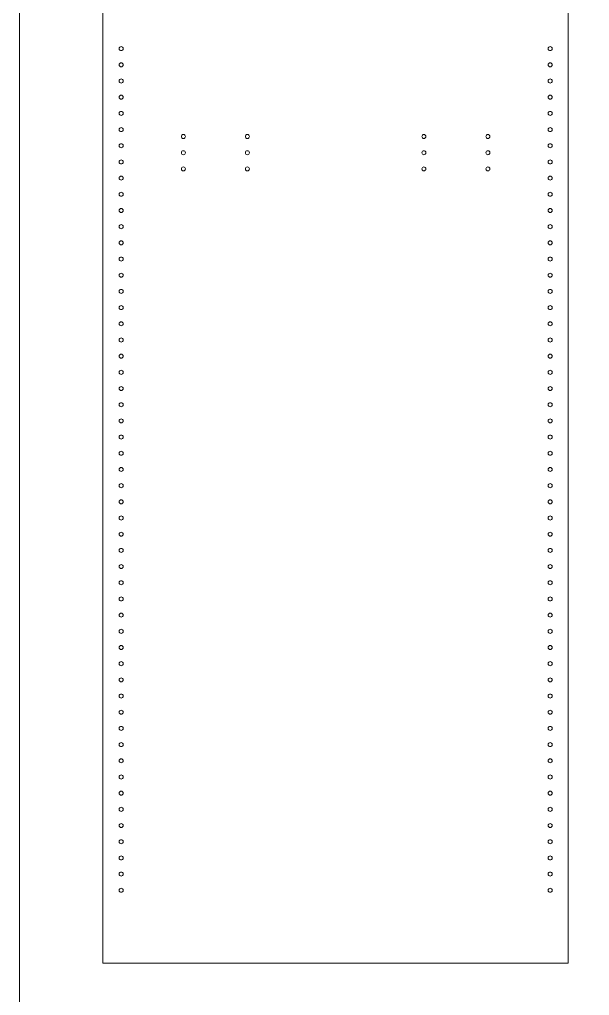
# Model space of a CAD drawing. Header units: inches. Extents: x 0 to 1200, y 0 to 800.
# Drawn here: x 0 to 140.9, y 375.6 to 616.8 of the extents above; entities that cross this region are included whole.
import ezdxf

# ---------------------------------------------------------------- set-up
doc = ezdxf.new("R2010")
doc.units = ezdxf.units.IN
doc.header["$MEASUREMENT"] = 0
doc.layers.add('Layer 1', color=7, linetype='Continuous')

# ---------------------------------------------------------------- blocks, each defined once
blk = doc.blocks.new('block 6')
at = {"layer": 'Layer 1', "lineweight": 0}
for points in [[(130.64, 609.64), (130.64, 609.36), (130.86, 609.14), (131.14, 609.14), (131.41, 609.14), (131.64, 609.36), (131.64, 609.64), (131.64, 609.92), (131.41, 610.14), (131.14, 610.14), (130.86, 610.14), (130.64, 609.92), (130.64, 609.64)], [(130.64, 605.64), (130.64, 605.36), (130.86, 605.14), (131.14, 605.14), (131.41, 605.14), (131.64, 605.36), (131.64, 605.64), (131.64, 605.92), (131.41, 606.14), (131.14, 606.14), (130.86, 606.14), (130.64, 605.92), (130.64, 605.64)], [(130.64, 601.64), (130.64, 601.36), (130.86, 601.14), (131.14, 601.14), (131.41, 601.14), (131.64, 601.36), (131.64, 601.64), (131.64, 601.92), (131.41, 602.14), (131.14, 602.14), (130.86, 602.14), (130.64, 601.92), (130.64, 601.64)], [(130.64, 597.64), (130.64, 597.36), (130.86, 597.14), (131.14, 597.14), (131.41, 597.14), (131.64, 597.36), (131.64, 597.64), (131.64, 597.92), (131.41, 598.14), (131.14, 598.14), (130.86, 598.14), (130.64, 597.92), (130.64, 597.64)], [(130.64, 593.64), (130.64, 593.36), (130.86, 593.14), (131.14, 593.14), (131.41, 593.14), (131.64, 593.36), (131.64, 593.64), (131.64, 593.92), (131.41, 594.14), (131.14, 594.14), (130.86, 594.14), (130.64, 593.92), (130.64, 593.64)], [(130.64, 589.64), (130.64, 589.36), (130.86, 589.14), (131.14, 589.14), (131.41, 589.14), (131.64, 589.36), (131.64, 589.64), (131.64, 589.92), (131.41, 590.14), (131.14, 590.14), (130.86, 590.14), (130.64, 589.92), (130.64, 589.64)], [(130.64, 585.64), (130.64, 585.36), (130.86, 585.14), (131.14, 585.14), (131.41, 585.14), (131.64, 585.36), (131.64, 585.64), (131.64, 585.92), (131.41, 586.14), (131.14, 586.14), (130.86, 586.14), (130.64, 585.92), (130.64, 585.64)], [(130.64, 581.64), (130.64, 581.36), (130.86, 581.14), (131.14, 581.14), (131.41, 581.14), (131.64, 581.36), (131.64, 581.64), (131.64, 581.92), (131.41, 582.14), (131.14, 582.14), (130.86, 582.14), (130.64, 581.92), (130.64, 581.64)], [(130.64, 577.64), (130.64, 577.36), (130.86, 577.14), (131.14, 577.14), (131.41, 577.14), (131.64, 577.36), (131.64, 577.64), (131.64, 577.92), (131.41, 578.14), (131.14, 578.14), (130.86, 578.14), (130.64, 577.92), (130.64, 577.64)], [(130.64, 573.64), (130.64, 573.36), (130.86, 573.14), (131.14, 573.14), (131.41, 573.14), (131.64, 573.36), (131.64, 573.64), (131.64, 573.92), (131.41, 574.14), (131.14, 574.14), (130.86, 574.14), (130.64, 573.92), (130.64, 573.64)], [(130.64, 569.64), (130.64, 569.36), (130.86, 569.14), (131.14, 569.14), (131.41, 569.14), (131.64, 569.36), (131.64, 569.64), (131.64, 569.92), (131.41, 570.14), (131.14, 570.14), (130.86, 570.14), (130.64, 569.92), (130.64, 569.64)], [(130.64, 565.64), (130.64, 565.36), (130.86, 565.14), (131.14, 565.14), (131.41, 565.14), (131.64, 565.36), (131.64, 565.64), (131.64, 565.92), (131.41, 566.14), (131.14, 566.14), (130.86, 566.14), (130.64, 565.92), (130.64, 565.64)], [(130.64, 561.64), (130.64, 561.37), (130.86, 561.14), (131.14, 561.14), (131.41, 561.14), (131.64, 561.37), (131.64, 561.64), (131.64, 561.92), (131.41, 562.14), (131.14, 562.14), (130.86, 562.14), (130.64, 561.92), (130.64, 561.64)], [(130.64, 557.64), (130.64, 557.37), (130.86, 557.14), (131.14, 557.14), (131.41, 557.14), (131.64, 557.37), (131.64, 557.64), (131.64, 557.92), (131.41, 558.14), (131.14, 558.14), (130.86, 558.14), (130.64, 557.92), (130.64, 557.64)], [(130.64, 553.64), (130.64, 553.37), (130.86, 553.14), (131.14, 553.14), (131.41, 553.14), (131.64, 553.37), (131.64, 553.64), (131.64, 553.92), (131.41, 554.14), (131.14, 554.14), (130.86, 554.14), (130.64, 553.92), (130.64, 553.64)], [(130.64, 549.64), (130.64, 549.37), (130.86, 549.14), (131.14, 549.14), (131.41, 549.14), (131.64, 549.37), (131.64, 549.64), (131.64, 549.92), (131.41, 550.14), (131.14, 550.14), (130.86, 550.14), (130.64, 549.92), (130.64, 549.64)], [(130.64, 545.64), (130.64, 545.37), (130.86, 545.14), (131.14, 545.14), (131.41, 545.14), (131.64, 545.37), (131.64, 545.64), (131.64, 545.92), (131.41, 546.14), (131.14, 546.14), (130.86, 546.14), (130.64, 545.92), (130.64, 545.64)], [(130.64, 541.64), (130.64, 541.37), (130.86, 541.14), (131.14, 541.14), (131.41, 541.14), (131.64, 541.37), (131.64, 541.64), (131.64, 541.92), (131.41, 542.14), (131.14, 542.14), (130.86, 542.14), (130.64, 541.92), (130.64, 541.64)], [(130.64, 537.64), (130.64, 537.37), (130.86, 537.14), (131.14, 537.14), (131.41, 537.14), (131.64, 537.37), (131.64, 537.64), (131.64, 537.92), (131.41, 538.14), (131.14, 538.14), (130.86, 538.14), (130.64, 537.92), (130.64, 537.64)], [(131.14, 533.14), (131.41, 533.14), (131.64, 533.37), (131.64, 533.64), (131.64, 533.92), (131.41, 534.14), (131.14, 534.14), (130.86, 534.14), (130.64, 533.92), (130.64, 533.64), (130.64, 533.37), (130.86, 533.14), (131.14, 533.14)], [(131.14, 529.14), (131.41, 529.14), (131.64, 529.37), (131.64, 529.64), (131.64, 529.92), (131.41, 530.14), (131.14, 530.14), (130.86, 530.14), (130.64, 529.92), (130.64, 529.64), (130.64, 529.37), (130.86, 529.14), (131.14, 529.14)], [(131.14, 525.14), (131.41, 525.14), (131.64, 525.37), (131.64, 525.64), (131.64, 525.92), (131.41, 526.14), (131.14, 526.14), (130.86, 526.14), (130.64, 525.92), (130.64, 525.64), (130.64, 525.37), (130.86, 525.14), (131.14, 525.14)], [(131.14, 521.14), (131.41, 521.14), (131.64, 521.37), (131.64, 521.64), (131.64, 521.92), (131.41, 522.14), (131.14, 522.14), (130.86, 522.14), (130.64, 521.92), (130.64, 521.64), (130.64, 521.37), (130.86, 521.14), (131.14, 521.14)], [(131.14, 517.14), (131.41, 517.14), (131.64, 517.37), (131.64, 517.64), (131.64, 517.92), (131.41, 518.14), (131.14, 518.14), (130.86, 518.14), (130.64, 517.92), (130.64, 517.64), (130.64, 517.37), (130.86, 517.14), (131.14, 517.14)], [(131.14, 513.14), (131.41, 513.14), (131.64, 513.37), (131.64, 513.64), (131.64, 513.92), (131.41, 514.14), (131.14, 514.14), (130.86, 514.14), (130.64, 513.92), (130.64, 513.64), (130.64, 513.37), (130.86, 513.14), (131.14, 513.14)], [(131.14, 509.14), (131.41, 509.14), (131.64, 509.37), (131.64, 509.64), (131.64, 509.92), (131.41, 510.14), (131.14, 510.14), (130.86, 510.14), (130.64, 509.92), (130.64, 509.64), (130.64, 509.37), (130.86, 509.14), (131.14, 509.14)], [(131.14, 505.14), (131.41, 505.14), (131.64, 505.37), (131.64, 505.64), (131.64, 505.92), (131.41, 506.14), (131.14, 506.14), (130.86, 506.14), (130.64, 505.92), (130.64, 505.64), (130.64, 505.37), (130.86, 505.14), (131.14, 505.14)], [(131.14, 501.14), (131.41, 501.14), (131.64, 501.37), (131.64, 501.64), (131.64, 501.92), (131.41, 502.14), (131.14, 502.14), (130.86, 502.14), (130.64, 501.92), (130.64, 501.64), (130.64, 501.37), (130.86, 501.14), (131.14, 501.14)], [(131.14, 497.14), (131.41, 497.14), (131.64, 497.37), (131.64, 497.64), (131.64, 497.92), (131.41, 498.14), (131.14, 498.14), (130.86, 498.14), (130.64, 497.92), (130.64, 497.64), (130.64, 497.37), (130.86, 497.14), (131.14, 497.14)], [(131.14, 493.14), (131.41, 493.14), (131.64, 493.37), (131.64, 493.64), (131.64, 493.92), (131.41, 494.14), (131.14, 494.14), (130.86, 494.14), (130.64, 493.92), (130.64, 493.64), (130.64, 493.37), (130.86, 493.14), (131.14, 493.14)], [(131.14, 489.14), (131.41, 489.14), (131.64, 489.37), (131.64, 489.64), (131.64, 489.92), (131.41, 490.14), (131.14, 490.14), (130.86, 490.14), (130.64, 489.92), (130.64, 489.64), (130.64, 489.37), (130.86, 489.14), (131.14, 489.14)], [(131.14, 485.14), (131.41, 485.14), (131.64, 485.37), (131.64, 485.64), (131.64, 485.92), (131.41, 486.14), (131.14, 486.14), (130.86, 486.14), (130.64, 485.92), (130.64, 485.64), (130.64, 485.37), (130.86, 485.14), (131.14, 485.14)], [(131.14, 481.14), (131.41, 481.14), (131.64, 481.37), (131.64, 481.64), (131.64, 481.92), (131.41, 482.14), (131.14, 482.14), (130.86, 482.14), (130.64, 481.92), (130.64, 481.64), (130.64, 481.37), (130.86, 481.14), (131.14, 481.14)], [(131.14, 477.14), (131.41, 477.14), (131.64, 477.37), (131.64, 477.64), (131.64, 477.92), (131.41, 478.14), (131.14, 478.14), (130.86, 478.14), (130.64, 477.92), (130.64, 477.64), (130.64, 477.37), (130.86, 477.14), (131.14, 477.14)], [(130.64, 473.64), (130.64, 473.37), (130.86, 473.14), (131.14, 473.14), (131.41, 473.14), (131.64, 473.37), (131.64, 473.64), (131.64, 473.92), (131.41, 474.14), (131.14, 474.14), (130.86, 474.14), (130.64, 473.92), (130.64, 473.64)], [(130.64, 469.64), (130.64, 469.37), (130.86, 469.14), (131.14, 469.14), (131.41, 469.14), (131.64, 469.37), (131.64, 469.64), (131.64, 469.92), (131.41, 470.14), (131.14, 470.14), (130.86, 470.14), (130.64, 469.92), (130.64, 469.64)], [(130.64, 465.64), (130.64, 465.37), (130.86, 465.14), (131.14, 465.14), (131.41, 465.14), (131.64, 465.37), (131.64, 465.64), (131.64, 465.92), (131.41, 466.14), (131.14, 466.14), (130.86, 466.14), (130.64, 465.92), (130.64, 465.64)], [(130.64, 461.64), (130.64, 461.37), (130.86, 461.14), (131.14, 461.14), (131.41, 461.14), (131.64, 461.37), (131.64, 461.64), (131.64, 461.92), (131.41, 462.14), (131.14, 462.14), (130.86, 462.14), (130.64, 461.92), (130.64, 461.64)], [(130.64, 457.64), (130.64, 457.37), (130.86, 457.14), (131.14, 457.14), (131.41, 457.14), (131.64, 457.37), (131.64, 457.64), (131.64, 457.92), (131.41, 458.14), (131.14, 458.14), (130.86, 458.14), (130.64, 457.92), (130.64, 457.64)], [(130.64, 453.64), (130.64, 453.37), (130.86, 453.14), (131.14, 453.14), (131.41, 453.14), (131.64, 453.37), (131.64, 453.64), (131.64, 453.92), (131.41, 454.14), (131.14, 454.14), (130.86, 454.14), (130.64, 453.92), (130.64, 453.64)], [(130.64, 449.64), (130.64, 449.37), (130.86, 449.14), (131.14, 449.14), (131.41, 449.14), (131.64, 449.37), (131.64, 449.64), (131.64, 449.92), (131.41, 450.14), (131.14, 450.14), (130.86, 450.14), (130.64, 449.92), (130.64, 449.64)], [(130.64, 445.64), (130.64, 445.37), (130.86, 445.14), (131.14, 445.14), (131.41, 445.14), (131.64, 445.37), (131.64, 445.64), (131.64, 445.92), (131.41, 446.14), (131.14, 446.14), (130.86, 446.14), (130.64, 445.92), (130.64, 445.64)], [(130.64, 441.64), (130.64, 441.37), (130.86, 441.14), (131.14, 441.14), (131.41, 441.14), (131.64, 441.37), (131.64, 441.64), (131.64, 441.92), (131.41, 442.14), (131.14, 442.14), (130.86, 442.14), (130.64, 441.92), (130.64, 441.64)], [(130.64, 437.64), (130.64, 437.37), (130.86, 437.14), (131.14, 437.14), (131.41, 437.14), (131.64, 437.37), (131.64, 437.64), (131.64, 437.92), (131.41, 438.14), (131.14, 438.14), (130.86, 438.14), (130.64, 437.92), (130.64, 437.64)], [(130.64, 433.64), (130.64, 433.37), (130.86, 433.14), (131.14, 433.14), (131.41, 433.14), (131.64, 433.37), (131.64, 433.64), (131.64, 433.92), (131.41, 434.14), (131.14, 434.14), (130.86, 434.14), (130.64, 433.92), (130.64, 433.64)], [(130.64, 429.64), (130.64, 429.37), (130.86, 429.14), (131.14, 429.14), (131.41, 429.14), (131.64, 429.37), (131.64, 429.64), (131.64, 429.92), (131.41, 430.14), (131.14, 430.14), (130.86, 430.14), (130.64, 429.92), (130.64, 429.64)], [(130.64, 425.64), (130.64, 425.37), (130.86, 425.14), (131.14, 425.14), (131.41, 425.14), (131.64, 425.37), (131.64, 425.64), (131.64, 425.92), (131.41, 426.14), (131.14, 426.14), (130.86, 426.14), (130.64, 425.92), (130.64, 425.64)], [(130.64, 421.64), (130.64, 421.37), (130.86, 421.14), (131.14, 421.14), (131.41, 421.14), (131.64, 421.37), (131.64, 421.64), (131.64, 421.92), (131.41, 422.14), (131.14, 422.14), (130.86, 422.14), (130.64, 421.92), (130.64, 421.64)], [(130.64, 417.64), (130.64, 417.37), (130.86, 417.14), (131.14, 417.14), (131.41, 417.14), (131.64, 417.37), (131.64, 417.64), (131.64, 417.92), (131.41, 418.14), (131.14, 418.14), (130.86, 418.14), (130.64, 417.92), (130.64, 417.64)], [(130.64, 413.64), (130.64, 413.37), (130.86, 413.14), (131.14, 413.14), (131.41, 413.14), (131.64, 413.37), (131.64, 413.64), (131.64, 413.92), (131.41, 414.14), (131.14, 414.14), (130.86, 414.14), (130.64, 413.92), (130.64, 413.64)], [(130.64, 409.64), (130.64, 409.37), (130.86, 409.14), (131.14, 409.14), (131.41, 409.14), (131.64, 409.37), (131.64, 409.64), (131.64, 409.92), (131.41, 410.14), (131.14, 410.14), (130.86, 410.14), (130.64, 409.92), (130.64, 409.64)], [(130.64, 405.64), (130.64, 405.37), (130.86, 405.14), (131.14, 405.14), (131.41, 405.14), (131.64, 405.37), (131.64, 405.64), (131.64, 405.92), (131.41, 406.14), (131.14, 406.14), (130.86, 406.14), (130.64, 405.92), (130.64, 405.64)], [(130.64, 401.64), (130.64, 401.37), (130.86, 401.14), (131.14, 401.14), (131.41, 401.14), (131.64, 401.37), (131.64, 401.64), (131.64, 401.92), (131.41, 402.14), (131.14, 402.14), (130.86, 402.14), (130.64, 401.92), (130.64, 401.64)]]:
    blk.add_open_spline(points, degree=3, knots=[0, 0, 0, 0, 1, 1, 1, 2, 2, 2, 3, 3, 3, 4, 4, 4, 4], dxfattribs=at)
blk = doc.blocks.new('block 7')
at = {"layer": 'Layer 1', "lineweight": 0}
for points in [[(24.62, 609.64), (24.62, 609.36), (24.85, 609.14), (25.12, 609.14), (25.4, 609.14), (25.62, 609.36), (25.62, 609.64), (25.62, 609.92), (25.4, 610.14), (25.12, 610.14), (24.85, 610.14), (24.62, 609.92), (24.62, 609.64)], [(24.62, 605.64), (24.62, 605.36), (24.85, 605.14), (25.12, 605.14), (25.4, 605.14), (25.62, 605.36), (25.62, 605.64), (25.62, 605.92), (25.4, 606.14), (25.12, 606.14), (24.85, 606.14), (24.62, 605.92), (24.62, 605.64)], [(24.62, 601.64), (24.62, 601.36), (24.85, 601.14), (25.12, 601.14), (25.4, 601.14), (25.62, 601.36), (25.62, 601.64), (25.62, 601.92), (25.4, 602.14), (25.12, 602.14), (24.85, 602.14), (24.62, 601.92), (24.62, 601.64)], [(24.62, 597.64), (24.62, 597.36), (24.85, 597.14), (25.12, 597.14), (25.4, 597.14), (25.62, 597.36), (25.62, 597.64), (25.62, 597.92), (25.4, 598.14), (25.12, 598.14), (24.85, 598.14), (24.62, 597.92), (24.62, 597.64)], [(24.62, 593.64), (24.62, 593.36), (24.85, 593.14), (25.12, 593.14), (25.4, 593.14), (25.62, 593.36), (25.62, 593.64), (25.62, 593.92), (25.4, 594.14), (25.12, 594.14), (24.85, 594.14), (24.62, 593.92), (24.62, 593.64)], [(24.62, 589.64), (24.62, 589.36), (24.85, 589.14), (25.12, 589.14), (25.4, 589.14), (25.62, 589.36), (25.62, 589.64), (25.62, 589.92), (25.4, 590.14), (25.12, 590.14), (24.85, 590.14), (24.62, 589.92), (24.62, 589.64)], [(24.62, 585.64), (24.62, 585.36), (24.85, 585.14), (25.12, 585.14), (25.4, 585.14), (25.62, 585.36), (25.62, 585.64), (25.62, 585.92), (25.4, 586.14), (25.12, 586.14), (24.85, 586.14), (24.62, 585.92), (24.62, 585.64)], [(24.62, 581.64), (24.62, 581.36), (24.85, 581.14), (25.12, 581.14), (25.4, 581.14), (25.62, 581.36), (25.62, 581.64), (25.62, 581.92), (25.4, 582.14), (25.12, 582.14), (24.85, 582.14), (24.62, 581.92), (24.62, 581.64)], [(24.62, 577.64), (24.62, 577.36), (24.85, 577.14), (25.12, 577.14), (25.4, 577.14), (25.62, 577.36), (25.62, 577.64), (25.62, 577.92), (25.4, 578.14), (25.12, 578.14), (24.85, 578.14), (24.62, 577.92), (24.62, 577.64)], [(24.62, 573.64), (24.62, 573.36), (24.85, 573.14), (25.12, 573.14), (25.4, 573.14), (25.62, 573.36), (25.62, 573.64), (25.62, 573.92), (25.4, 574.14), (25.12, 574.14), (24.85, 574.14), (24.62, 573.92), (24.62, 573.64)], [(24.62, 569.64), (24.62, 569.36), (24.85, 569.14), (25.12, 569.14), (25.4, 569.14), (25.62, 569.36), (25.62, 569.64), (25.62, 569.92), (25.4, 570.14), (25.12, 570.14), (24.85, 570.14), (24.62, 569.92), (24.62, 569.64)], [(24.62, 565.64), (24.62, 565.36), (24.85, 565.14), (25.12, 565.14), (25.4, 565.14), (25.62, 565.36), (25.62, 565.64), (25.62, 565.92), (25.4, 566.14), (25.12, 566.14), (24.85, 566.14), (24.62, 565.92), (24.62, 565.64)], [(24.62, 561.64), (24.62, 561.37), (24.85, 561.14), (25.12, 561.14), (25.4, 561.14), (25.62, 561.37), (25.62, 561.64), (25.62, 561.92), (25.4, 562.14), (25.12, 562.14), (24.85, 562.14), (24.62, 561.92), (24.62, 561.64)], [(24.62, 557.64), (24.62, 557.37), (24.85, 557.14), (25.12, 557.14), (25.4, 557.14), (25.62, 557.37), (25.62, 557.64), (25.62, 557.92), (25.4, 558.14), (25.12, 558.14), (24.85, 558.14), (24.62, 557.92), (24.62, 557.64)], [(24.62, 553.64), (24.62, 553.37), (24.85, 553.14), (25.12, 553.14), (25.4, 553.14), (25.62, 553.37), (25.62, 553.64), (25.62, 553.92), (25.4, 554.14), (25.12, 554.14), (24.85, 554.14), (24.62, 553.92), (24.62, 553.64)], [(24.62, 549.64), (24.62, 549.37), (24.85, 549.14), (25.12, 549.14), (25.4, 549.14), (25.62, 549.37), (25.62, 549.64), (25.62, 549.92), (25.4, 550.14), (25.12, 550.14), (24.85, 550.14), (24.62, 549.92), (24.62, 549.64)], [(24.62, 545.64), (24.62, 545.37), (24.85, 545.14), (25.12, 545.14), (25.4, 545.14), (25.62, 545.37), (25.62, 545.64), (25.62, 545.92), (25.4, 546.14), (25.12, 546.14), (24.85, 546.14), (24.62, 545.92), (24.62, 545.64)], [(24.62, 541.64), (24.62, 541.37), (24.85, 541.14), (25.12, 541.14), (25.4, 541.14), (25.62, 541.37), (25.62, 541.64), (25.62, 541.92), (25.4, 542.14), (25.12, 542.14), (24.85, 542.14), (24.62, 541.92), (24.62, 541.64)], [(24.62, 537.64), (24.62, 537.37), (24.85, 537.14), (25.12, 537.14), (25.4, 537.14), (25.62, 537.37), (25.62, 537.64), (25.62, 537.92), (25.4, 538.14), (25.12, 538.14), (24.85, 538.14), (24.62, 537.92), (24.62, 537.64)], [(25.12, 533.14), (25.4, 533.14), (25.62, 533.37), (25.62, 533.64), (25.62, 533.92), (25.4, 534.14), (25.12, 534.14), (24.85, 534.14), (24.62, 533.92), (24.62, 533.64), (24.62, 533.37), (24.85, 533.14), (25.12, 533.14)], [(25.12, 529.14), (25.4, 529.14), (25.62, 529.37), (25.62, 529.64), (25.62, 529.92), (25.4, 530.14), (25.12, 530.14), (24.85, 530.14), (24.62, 529.92), (24.62, 529.64), (24.62, 529.37), (24.85, 529.14), (25.12, 529.14)], [(25.12, 525.14), (25.4, 525.14), (25.62, 525.37), (25.62, 525.64), (25.62, 525.92), (25.4, 526.14), (25.12, 526.14), (24.85, 526.14), (24.62, 525.92), (24.62, 525.64), (24.62, 525.37), (24.85, 525.14), (25.12, 525.14)], [(25.12, 521.14), (25.4, 521.14), (25.62, 521.37), (25.62, 521.64), (25.62, 521.92), (25.4, 522.14), (25.12, 522.14), (24.85, 522.14), (24.62, 521.92), (24.62, 521.64), (24.62, 521.37), (24.85, 521.14), (25.12, 521.14)], [(25.12, 517.14), (25.4, 517.14), (25.62, 517.37), (25.62, 517.64), (25.62, 517.92), (25.4, 518.14), (25.12, 518.14), (24.85, 518.14), (24.62, 517.92), (24.62, 517.64), (24.62, 517.37), (24.85, 517.14), (25.12, 517.14)], [(25.12, 513.14), (25.4, 513.14), (25.62, 513.37), (25.62, 513.64), (25.62, 513.92), (25.4, 514.14), (25.12, 514.14), (24.85, 514.14), (24.62, 513.92), (24.62, 513.64), (24.62, 513.37), (24.85, 513.14), (25.12, 513.14)], [(25.12, 509.14), (25.4, 509.14), (25.62, 509.37), (25.62, 509.64), (25.62, 509.92), (25.4, 510.14), (25.12, 510.14), (24.85, 510.14), (24.62, 509.92), (24.62, 509.64), (24.62, 509.37), (24.85, 509.14), (25.12, 509.14)], [(25.12, 505.14), (25.4, 505.14), (25.62, 505.37), (25.62, 505.64), (25.62, 505.92), (25.4, 506.14), (25.12, 506.14), (24.85, 506.14), (24.62, 505.92), (24.62, 505.64), (24.62, 505.37), (24.85, 505.14), (25.12, 505.14)], [(25.12, 501.14), (25.4, 501.14), (25.62, 501.37), (25.62, 501.64), (25.62, 501.92), (25.4, 502.14), (25.12, 502.14), (24.85, 502.14), (24.62, 501.92), (24.62, 501.64), (24.62, 501.37), (24.85, 501.14), (25.12, 501.14)], [(25.12, 497.14), (25.4, 497.14), (25.62, 497.37), (25.62, 497.64), (25.62, 497.92), (25.4, 498.14), (25.12, 498.14), (24.85, 498.14), (24.62, 497.92), (24.62, 497.64), (24.62, 497.37), (24.85, 497.14), (25.12, 497.14)], [(25.12, 493.14), (25.4, 493.14), (25.62, 493.37), (25.62, 493.64), (25.62, 493.92), (25.4, 494.14), (25.12, 494.14), (24.85, 494.14), (24.62, 493.92), (24.62, 493.64), (24.62, 493.37), (24.85, 493.14), (25.12, 493.14)], [(25.12, 489.14), (25.4, 489.14), (25.62, 489.37), (25.62, 489.64), (25.62, 489.92), (25.4, 490.14), (25.12, 490.14), (24.85, 490.14), (24.62, 489.92), (24.62, 489.64), (24.62, 489.37), (24.85, 489.14), (25.12, 489.14)], [(25.12, 485.14), (25.4, 485.14), (25.62, 485.37), (25.62, 485.64), (25.62, 485.92), (25.4, 486.14), (25.12, 486.14), (24.85, 486.14), (24.62, 485.92), (24.62, 485.64), (24.62, 485.37), (24.85, 485.14), (25.12, 485.14)], [(25.12, 481.14), (25.4, 481.14), (25.62, 481.37), (25.62, 481.64), (25.62, 481.92), (25.4, 482.14), (25.12, 482.14), (24.85, 482.14), (24.62, 481.92), (24.62, 481.64), (24.62, 481.37), (24.85, 481.14), (25.12, 481.14)], [(25.12, 477.14), (25.4, 477.14), (25.62, 477.37), (25.62, 477.64), (25.62, 477.92), (25.4, 478.14), (25.12, 478.14), (24.85, 478.14), (24.62, 477.92), (24.62, 477.64), (24.62, 477.37), (24.85, 477.14), (25.12, 477.14)], [(24.62, 473.64), (24.62, 473.37), (24.85, 473.14), (25.12, 473.14), (25.4, 473.14), (25.62, 473.37), (25.62, 473.64), (25.62, 473.92), (25.4, 474.14), (25.12, 474.14), (24.85, 474.14), (24.62, 473.92), (24.62, 473.64)], [(24.62, 469.64), (24.62, 469.37), (24.85, 469.14), (25.12, 469.14), (25.4, 469.14), (25.62, 469.37), (25.62, 469.64), (25.62, 469.92), (25.4, 470.14), (25.12, 470.14), (24.85, 470.14), (24.62, 469.92), (24.62, 469.64)], [(24.62, 465.64), (24.62, 465.37), (24.85, 465.14), (25.12, 465.14), (25.4, 465.14), (25.62, 465.37), (25.62, 465.64), (25.62, 465.92), (25.4, 466.14), (25.12, 466.14), (24.85, 466.14), (24.62, 465.92), (24.62, 465.64)], [(24.62, 461.64), (24.62, 461.37), (24.85, 461.14), (25.12, 461.14), (25.4, 461.14), (25.62, 461.37), (25.62, 461.64), (25.62, 461.92), (25.4, 462.14), (25.12, 462.14), (24.85, 462.14), (24.62, 461.92), (24.62, 461.64)], [(24.62, 457.64), (24.62, 457.37), (24.85, 457.14), (25.12, 457.14), (25.4, 457.14), (25.62, 457.37), (25.62, 457.64), (25.62, 457.92), (25.4, 458.14), (25.12, 458.14), (24.85, 458.14), (24.62, 457.92), (24.62, 457.64)], [(24.62, 453.64), (24.62, 453.37), (24.85, 453.14), (25.12, 453.14), (25.4, 453.14), (25.62, 453.37), (25.62, 453.64), (25.62, 453.92), (25.4, 454.14), (25.12, 454.14), (24.85, 454.14), (24.62, 453.92), (24.62, 453.64)], [(24.62, 449.64), (24.62, 449.37), (24.85, 449.14), (25.12, 449.14), (25.4, 449.14), (25.62, 449.37), (25.62, 449.64), (25.62, 449.92), (25.4, 450.14), (25.12, 450.14), (24.85, 450.14), (24.62, 449.92), (24.62, 449.64)], [(24.62, 445.64), (24.62, 445.37), (24.85, 445.14), (25.12, 445.14), (25.4, 445.14), (25.62, 445.37), (25.62, 445.64), (25.62, 445.92), (25.4, 446.14), (25.12, 446.14), (24.85, 446.14), (24.62, 445.92), (24.62, 445.64)], [(24.62, 441.64), (24.62, 441.37), (24.85, 441.14), (25.12, 441.14), (25.4, 441.14), (25.62, 441.37), (25.62, 441.64), (25.62, 441.92), (25.4, 442.14), (25.12, 442.14), (24.85, 442.14), (24.62, 441.92), (24.62, 441.64)], [(24.62, 437.64), (24.62, 437.37), (24.85, 437.14), (25.12, 437.14), (25.4, 437.14), (25.62, 437.37), (25.62, 437.64), (25.62, 437.92), (25.4, 438.14), (25.12, 438.14), (24.85, 438.14), (24.62, 437.92), (24.62, 437.64)], [(24.62, 433.64), (24.62, 433.37), (24.85, 433.14), (25.12, 433.14), (25.4, 433.14), (25.62, 433.37), (25.62, 433.64), (25.62, 433.92), (25.4, 434.14), (25.12, 434.14), (24.85, 434.14), (24.62, 433.92), (24.62, 433.64)], [(24.62, 429.64), (24.62, 429.37), (24.85, 429.14), (25.12, 429.14), (25.4, 429.14), (25.62, 429.37), (25.62, 429.64), (25.62, 429.92), (25.4, 430.14), (25.12, 430.14), (24.85, 430.14), (24.62, 429.92), (24.62, 429.64)], [(24.62, 425.64), (24.62, 425.37), (24.85, 425.14), (25.12, 425.14), (25.4, 425.14), (25.62, 425.37), (25.62, 425.64), (25.62, 425.92), (25.4, 426.14), (25.12, 426.14), (24.85, 426.14), (24.62, 425.92), (24.62, 425.64)], [(24.62, 421.64), (24.62, 421.37), (24.85, 421.14), (25.12, 421.14), (25.4, 421.14), (25.62, 421.37), (25.62, 421.64), (25.62, 421.92), (25.4, 422.14), (25.12, 422.14), (24.85, 422.14), (24.62, 421.92), (24.62, 421.64)], [(24.62, 417.64), (24.62, 417.37), (24.85, 417.14), (25.12, 417.14), (25.4, 417.14), (25.62, 417.37), (25.62, 417.64), (25.62, 417.92), (25.4, 418.14), (25.12, 418.14), (24.85, 418.14), (24.62, 417.92), (24.62, 417.64)], [(24.62, 413.64), (24.62, 413.37), (24.85, 413.14), (25.12, 413.14), (25.4, 413.14), (25.62, 413.37), (25.62, 413.64), (25.62, 413.92), (25.4, 414.14), (25.12, 414.14), (24.85, 414.14), (24.62, 413.92), (24.62, 413.64)], [(24.62, 409.64), (24.62, 409.37), (24.85, 409.14), (25.12, 409.14), (25.4, 409.14), (25.62, 409.37), (25.62, 409.64), (25.62, 409.92), (25.4, 410.14), (25.12, 410.14), (24.85, 410.14), (24.62, 409.92), (24.62, 409.64)], [(24.62, 405.64), (24.62, 405.37), (24.85, 405.14), (25.12, 405.14), (25.4, 405.14), (25.62, 405.37), (25.62, 405.64), (25.62, 405.92), (25.4, 406.14), (25.12, 406.14), (24.85, 406.14), (24.62, 405.92), (24.62, 405.64)], [(24.62, 401.64), (24.62, 401.37), (24.85, 401.14), (25.12, 401.14), (25.4, 401.14), (25.62, 401.37), (25.62, 401.64), (25.62, 401.92), (25.4, 402.14), (25.12, 402.14), (24.85, 402.14), (24.62, 401.92), (24.62, 401.64)]]:
    blk.add_open_spline(points, degree=3, knots=[0, 0, 0, 0, 1, 1, 1, 2, 2, 2, 3, 3, 3, 4, 4, 4, 4], dxfattribs=at)
blk = doc.blocks.new('block 16')
at = {"layer": 'Layer 1', "lineweight": 0}
for points in [[(55.82, 587.92), (55.82, 587.65), (56.05, 587.42), (56.32, 587.42), (56.6, 587.42), (56.82, 587.65), (56.82, 587.92), (56.82, 588.2), (56.6, 588.42), (56.32, 588.42), (56.05, 588.42), (55.82, 588.2), (55.82, 587.92)], [(55.82, 583.92), (55.82, 583.65), (56.05, 583.42), (56.32, 583.42), (56.6, 583.42), (56.82, 583.65), (56.82, 583.92), (56.82, 584.2), (56.6, 584.42), (56.32, 584.42), (56.05, 584.42), (55.82, 584.2), (55.82, 583.92)], [(55.82, 579.92), (55.82, 579.65), (56.05, 579.42), (56.32, 579.42), (56.6, 579.42), (56.82, 579.65), (56.82, 579.92), (56.82, 580.2), (56.6, 580.42), (56.32, 580.42), (56.05, 580.42), (55.82, 580.2), (55.82, 579.92)]]:
    blk.add_open_spline(points, degree=3, knots=[0, 0, 0, 0, 1, 1, 1, 2, 2, 2, 3, 3, 3, 4, 4, 4, 4], dxfattribs=at)
blk = doc.blocks.new('block 17')
at = {"layer": 'Layer 1', "lineweight": 0}
for points in [[(40, 587.92), (40, 587.65), (40.23, 587.42), (40.5, 587.42), (40.78, 587.42), (41, 587.65), (41, 587.92), (41, 588.2), (40.78, 588.42), (40.5, 588.42), (40.23, 588.42), (40, 588.2), (40, 587.92)], [(40, 583.92), (40, 583.65), (40.23, 583.42), (40.5, 583.42), (40.78, 583.42), (41, 583.65), (41, 583.92), (41, 584.2), (40.78, 584.42), (40.5, 584.42), (40.23, 584.42), (40, 584.2), (40, 583.92)], [(40, 579.92), (40, 579.65), (40.23, 579.42), (40.5, 579.42), (40.78, 579.42), (41, 579.65), (41, 579.92), (41, 580.2), (40.78, 580.42), (40.5, 580.42), (40.23, 580.42), (40, 580.2), (40, 579.92)]]:
    blk.add_open_spline(points, degree=3, knots=[0, 0, 0, 0, 1, 1, 1, 2, 2, 2, 3, 3, 3, 4, 4, 4, 4], dxfattribs=at)
blk = doc.blocks.new('block 18')
at = {"layer": 'Layer 1', "lineweight": 0}
for points in [[(115.25, 587.92), (115.25, 587.65), (115.47, 587.42), (115.75, 587.42), (116.02, 587.42), (116.25, 587.65), (116.25, 587.92), (116.25, 588.2), (116.02, 588.42), (115.75, 588.42), (115.47, 588.42), (115.25, 588.2), (115.25, 587.92)], [(115.25, 583.92), (115.25, 583.65), (115.47, 583.42), (115.75, 583.42), (116.02, 583.42), (116.25, 583.65), (116.25, 583.92), (116.25, 584.2), (116.02, 584.42), (115.75, 584.42), (115.47, 584.42), (115.25, 584.2), (115.25, 583.92)], [(115.25, 579.92), (115.25, 579.65), (115.47, 579.42), (115.75, 579.42), (116.02, 579.42), (116.25, 579.65), (116.25, 579.92), (116.25, 580.2), (116.02, 580.42), (115.75, 580.42), (115.47, 580.42), (115.25, 580.2), (115.25, 579.92)]]:
    blk.add_open_spline(points, degree=3, knots=[0, 0, 0, 0, 1, 1, 1, 2, 2, 2, 3, 3, 3, 4, 4, 4, 4], dxfattribs=at)
blk = doc.blocks.new('block 19')
at = {"layer": 'Layer 1', "lineweight": 0}
for points in [[(99.43, 587.92), (99.43, 587.65), (99.65, 587.42), (99.92, 587.42), (100.2, 587.42), (100.42, 587.65), (100.42, 587.92), (100.42, 588.2), (100.2, 588.42), (99.92, 588.42), (99.65, 588.42), (99.43, 588.2), (99.43, 587.92)], [(99.43, 583.92), (99.43, 583.65), (99.65, 583.42), (99.92, 583.42), (100.2, 583.42), (100.42, 583.65), (100.42, 583.92), (100.42, 584.2), (100.2, 584.42), (99.92, 584.42), (99.65, 584.42), (99.43, 584.2), (99.43, 583.92)], [(99.43, 579.92), (99.43, 579.65), (99.65, 579.42), (99.92, 579.42), (100.2, 579.42), (100.42, 579.65), (100.42, 579.92), (100.42, 580.2), (100.2, 580.42), (99.92, 580.42), (99.65, 580.42), (99.43, 580.2), (99.43, 579.92)]]:
    blk.add_open_spline(points, degree=3, knots=[0, 0, 0, 0, 1, 1, 1, 2, 2, 2, 3, 3, 3, 4, 4, 4, 4], dxfattribs=at)

msp = doc.modelspace()

# ---------------------------------------------------------------- linework, layer by layer
at = {"layer": 'Layer 1', "lineweight": 0}
for points in [[(1200, 0), (0, 0), (0, 800), (1200, 800), (1200, 0)], [(20.62, 783.64), (20.62, 689.64), (20.62, 689.64), (20.62, 627.64), (20.62, 533.64), (20.62, 477.64), (20.62, 383.64), (135.62, 383.64), (135.62, 477.64), (135.62, 533.64), (135.62, 627.64), (135.62, 689.64), (135.62, 689.64), (135.62, 783.64), (20.62, 783.64)]]:
    msp.add_lwpolyline(points, dxfattribs=at)

# ---------------------------------------------------------------- block references
at = {"layer": 'Layer 1'}
for name in ['block 7', 'block 6', 'block 17', 'block 16', 'block 19', 'block 18']:
    msp.add_blockref(name, (0, 0), dxfattribs=at)

doc.saveas('drawing.dxf')
